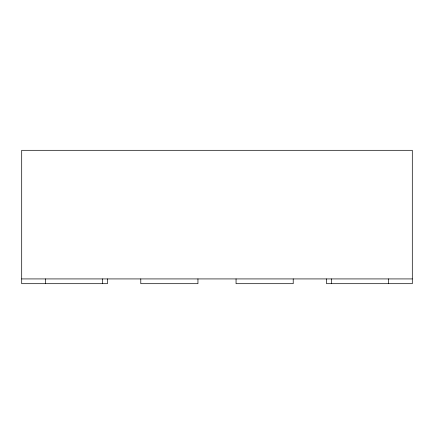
<?xml version="1.0" encoding="UTF-8"?>
<svg xmlns="http://www.w3.org/2000/svg" width="434" height="434" viewBox="0 0 434 434"><rect width="100%" height="100%" fill="white"/><g stroke="black" fill="none" stroke-linecap="round" stroke-linejoin="round"><path stroke-width="0.65" d="M21.7 278.926L412.3 278.926M388.484 278.926L388.484 283.69M331.321 278.926L331.321 283.69M326.558 278.926L326.558 283.69L412.3 283.69L412.3 150.31L21.7 150.31L21.7 283.69L107.442 283.69L107.442 278.926M293.216 278.926L293.216 283.69L236.053 283.69L236.053 278.926M197.947 278.926L197.947 283.69L140.784 283.69L140.784 278.926M102.679 278.926L102.679 283.69M45.516 278.926L45.516 283.69"/></g></svg>
